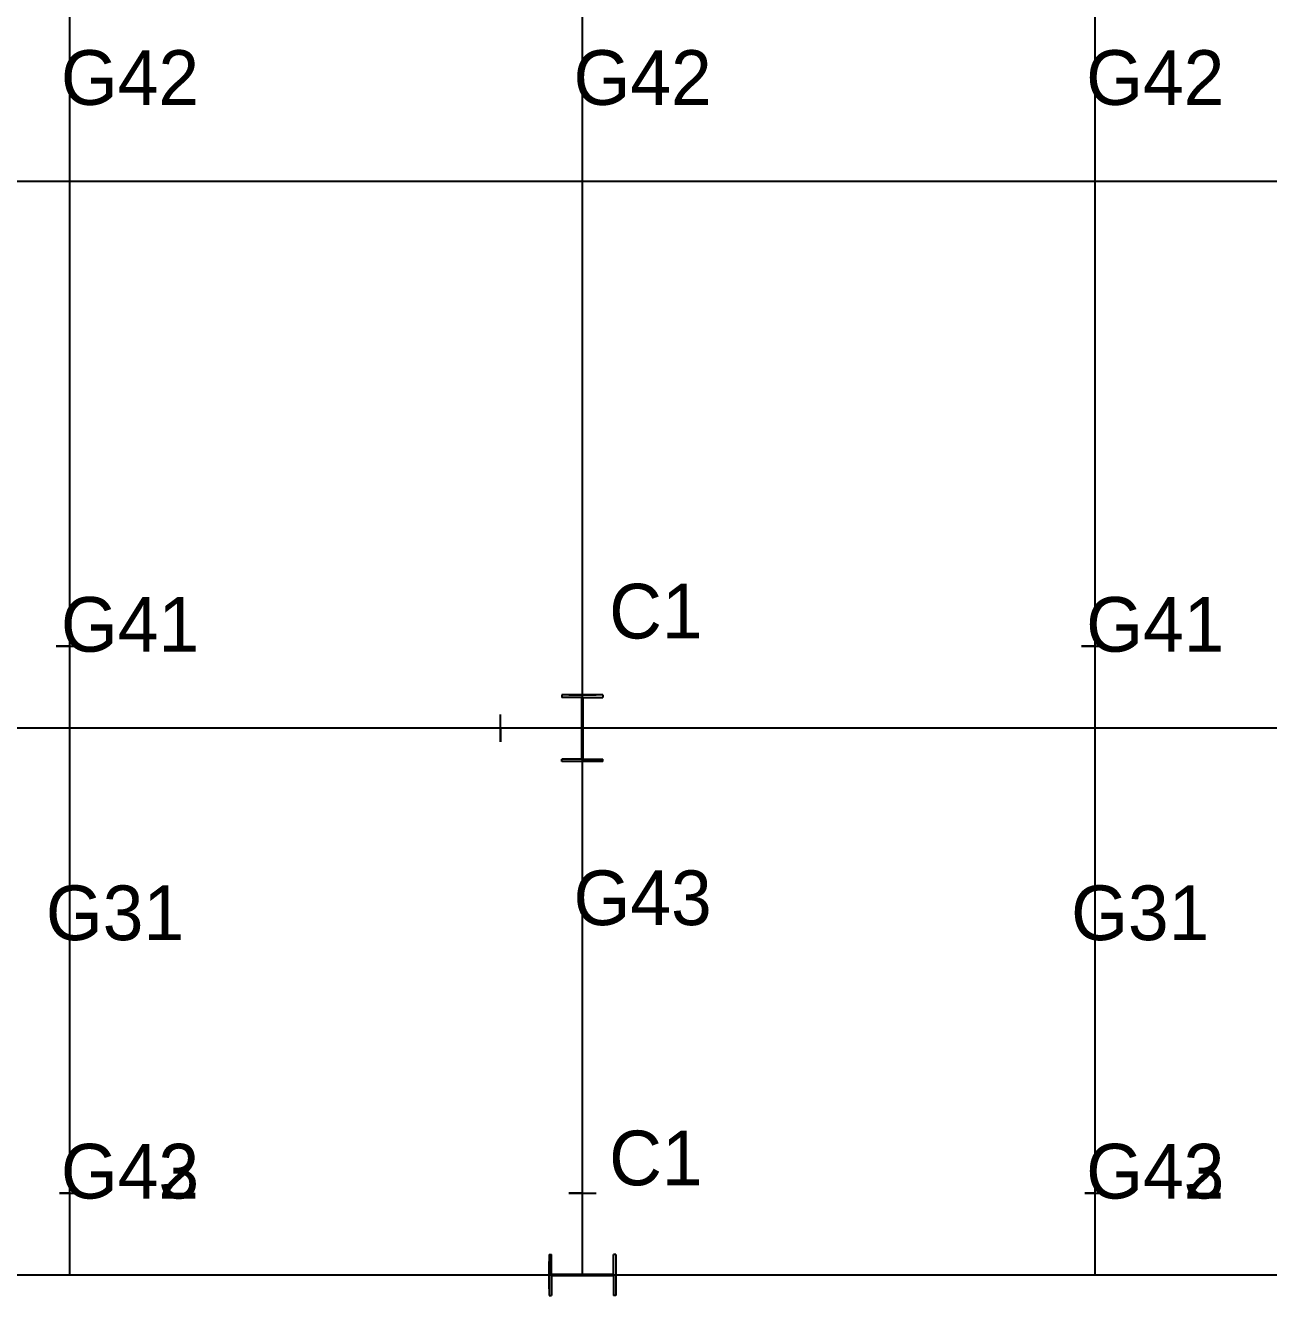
# Model space of a CAD drawing. Extents: x -150 to 68522, y -150 to 33063.
# Drawn here: x 8425 to 17519, y -150 to 9141 of the extents above; entities that cross this region are included whole.
import ezdxf
from ezdxf.enums import TextEntityAlignment as Align

# ---------------------------------------------------------------- set-up
doc = ezdxf.new("R2010")
doc.units = 0
doc.layers.get('0').update_dxf_attribs({"color": 2, "linetype": 'CONTINUOUS'})

msp = doc.modelspace()

# ---------------------------------------------------------------- linework, layer by layer
for p, q in [((8750, 4000, 3330), (8750, 12000, 3330)), ((8750, 4000, 6460), (8750, 12000, 6460)), ((8750, 4000, 9590), (8750, 12000, 9590)), ((12500, 8000), (12500, 12000)), ((12500, 4000, 3330), (12500, 12000, 3330)), ((12500, 4000, 6460), (12500, 12000, 6460)), ((12500, 4000, 9590), (12500, 12000, 9590)), ((16250, 4000, 3330), (16250, 12000, 3330)), ((16250, 4000, 6460), (16250, 12000, 6460)), ((16250, 4000, 9590), (16250, 12000, 9590)), ((12500, 8000), (5000, 8000)), ((12500, 4000), (12500, 8000)), ((20000, 8000), (12500, 8000)), ((12500, 4000), (5000, 4000)), ((12500, 4000, 3330), (5000, 4000, 3330)), ((12500, 4000, 6460), (5000, 4000, 6460)), ((12500, 4000, 9590), (5000, 4000, 9590)), ((8750, 0, 3330), (8750, 4000, 3330)), ((8750, 0, 6460), (8750, 4000, 6460)), ((8750, 0, 9590), (8750, 4000, 9590)), ((12500, 0), (12500, 4000)), ((20000, 4000), (12500, 4000)), ((12500, 4000), (12500, 4000, 3330)), ((20000, 4000, 3330), (12500, 4000, 3330)), ((12500, 0, 3330), (12500, 4000, 3330)), ((12500, 4000, 3330), (12500, 4000, 6460)), ((12500, 4000, 6460), (12500, 4000, 9590)), ((20000, 4000, 6460), (12500, 4000, 6460)), ((12500, 0, 6460), (12500, 4000, 6460)), ((20000, 4000, 9590), (12500, 4000, 9590)), ((12500, 0, 9590), (12500, 4000, 9590)), ((16250, 0, 3330), (16250, 4000, 3330)), ((16250, 0, 6460), (16250, 4000, 6460)), ((16250, 0, 9590), (16250, 4000, 9590)), ((12500, 0), (5000, 0)), ((12500, 0, 3330), (5000, 0, 3330)), ((12500, 0, 6460), (5000, 0, 6460)), ((12500, 0, 9590), (5000, 0, 9590)), ((20000, 0), (12500, 0)), ((12500, 0), (12500, 0, 3330)), ((20000, 0, 3330), (12500, 0, 3330)), ((12500, 0, 3330), (12500, 0, 6460)), ((12500, 0, 6460), (12500, 0, 9590)), ((20000, 0, 6460), (12500, 0, 6460)), ((20000, 0, 9590), (12500, 0, 9590))]:
    msp.add_line(p, q)
at = {"layer": 'C1'}
for p, q in [((12650, 4244), (12350, 4244)), ((12350, 4244), (12350, 4226)), ((12650, 4244, 3330), (12350, 4244, 3330)), ((12350, 4244, 3330), (12350, 4226, 3330)), ((12650, 4244, 6460), (12350, 4244, 6460)), ((12350, 4244, 6460), (12350, 4226, 6460)), ((12494.5, 4226), (12350, 4226)), ((12494.5, 4226, 3330), (12350, 4226, 3330)), ((12494.5, 4226, 6460), (12350, 4226, 6460)), ((12494.5, 3774), (12494.5, 4226)), ((12494.5, 4226), (12494.5, 4226)), ((12494.5, 4226), (12494.5, 4226)), ((12494.5, 4226), (12494.5, 4226)), ((12494.5, 3774, 3330), (12494.5, 4226, 3330)), ((12494.5, 4226, 3330), (12494.5, 4226, 3330)), ((12494.5, 4226, 3330), (12494.5, 4226, 3330)), ((12494.5, 4226, 3330), (12494.5, 4226, 3330)), ((12494.5, 3774, 6460), (12494.5, 4226, 6460)), ((12494.5, 4226, 6460), (12494.5, 4226, 6460)), ((12494.5, 4226, 6460), (12494.5, 4226, 6460)), ((12494.5, 4226, 6460), (12494.5, 4226, 6460)), ((12505.5, 3774), (12505.5, 4226)), ((12505.5, 4226), (12505.5, 4226)), ((12505.5, 4226), (12505.5, 4226)), ((12505.5, 4226), (12505.5, 4226)), ((12505.5, 4226), (12650, 4226)), ((12505.5, 3774, 3330), (12505.5, 4226, 3330)), ((12505.5, 4226, 3330), (12505.5, 4226, 3330)), ((12505.5, 4226, 3330), (12505.5, 4226, 3330)), ((12505.5, 4226, 3330), (12505.5, 4226, 3330)), ((12505.5, 4226, 3330), (12650, 4226, 3330)), ((12505.5, 3774, 6460), (12505.5, 4226, 6460)), ((12505.5, 4226, 6460), (12505.5, 4226, 6460)), ((12505.5, 4226, 6460), (12505.5, 4226, 6460)), ((12505.5, 4226, 6460), (12505.5, 4226, 6460)), ((12505.5, 4226, 6460), (12650, 4226, 6460)), ((12650, 4244), (12650, 4226)), ((12650, 4244, 3330), (12650, 4226, 3330)), ((12650, 4244, 6460), (12650, 4226, 6460)), ((12494.5, 3774), (12350, 3774)), ((12350, 3756), (12350, 3774)), ((12494.5, 3774, 3330), (12350, 3774, 3330)), ((12350, 3756, 3330), (12350, 3774, 3330)), ((12494.5, 3774, 6460), (12350, 3774, 6460)), ((12350, 3756, 6460), (12350, 3774, 6460)), ((12650, 3756), (12350, 3756)), ((12650, 3756, 3330), (12350, 3756, 3330)), ((12650, 3756, 6460), (12350, 3756, 6460)), ((12494.5, 3774), (12494.5, 3774)), ((12494.5, 3774), (12494.5, 3774)), ((12494.5, 3774), (12494.5, 3774)), ((12494.5, 3774, 3330), (12494.5, 3774, 3330)), ((12494.5, 3774, 3330), (12494.5, 3774, 3330)), ((12494.5, 3774, 3330), (12494.5, 3774, 3330)), ((12494.5, 3774, 6460), (12494.5, 3774, 6460)), ((12494.5, 3774, 6460), (12494.5, 3774, 6460)), ((12494.5, 3774, 6460), (12494.5, 3774, 6460)), ((12505.5, 3774), (12505.5, 3774)), ((12505.5, 3774), (12505.5, 3774)), ((12505.5, 3774), (12505.5, 3774)), ((12505.5, 3774), (12650, 3774)), ((12505.5, 3774, 3330), (12505.5, 3774, 3330)), ((12505.5, 3774, 3330), (12505.5, 3774, 3330)), ((12505.5, 3774, 3330), (12505.5, 3774, 3330)), ((12505.5, 3774, 3330), (12650, 3774, 3330)), ((12505.5, 3774, 6460), (12505.5, 3774, 6460)), ((12505.5, 3774, 6460), (12505.5, 3774, 6460)), ((12505.5, 3774, 6460), (12505.5, 3774, 6460)), ((12505.5, 3774, 6460), (12650, 3774, 6460)), ((12650, 3756), (12650, 3774)), ((12650, 3756, 3330), (12650, 3774, 3330)), ((12650, 3756, 6460), (12650, 3774, 6460)), ((12256, 150), (12256, -150)), ((12256, 150), (12274, 150)), ((12256, 150, 3330), (12256, -150, 3330)), ((12256, 150, 3330), (12274, 150, 3330)), ((12256, 150, 6460), (12256, -150, 6460)), ((12256, 150, 6460), (12274, 150, 6460)), ((12274, 5.5), (12274, 150)), ((12274, 5.5, 3330), (12274, 150, 3330)), ((12274, 5.5, 6460), (12274, 150, 6460)), ((12726, 5.5), (12726, 150)), ((12744, 150), (12726, 150)), ((12726, 5.5, 3330), (12726, 150, 3330)), ((12744, 150, 3330), (12726, 150, 3330)), ((12726, 5.5, 6460), (12726, 150, 6460)), ((12744, 150, 6460), (12726, 150, 6460)), ((12744, 150), (12744, -150)), ((12744, 150, 3330), (12744, -150, 3330)), ((12744, 150, 6460), (12744, -150, 6460)), ((12726, 5.5), (12274, 5.5)), ((12274, 5.5), (12274, 5.5)), ((12274, 5.5), (12274, 5.5)), ((12274, 5.5), (12274, 5.5)), ((12726, 5.5, 3330), (12274, 5.5, 3330)), ((12274, 5.5, 3330), (12274, 5.5, 3330)), ((12274, 5.5, 3330), (12274, 5.5, 3330)), ((12274, 5.5, 3330), (12274, 5.5, 3330)), ((12726, 5.5, 6460), (12274, 5.5, 6460)), ((12274, 5.5, 6460), (12274, 5.5, 6460)), ((12274, 5.5, 6460), (12274, 5.5, 6460)), ((12274, 5.5, 6460), (12274, 5.5, 6460)), ((12726, 5.5), (12726, 5.5)), ((12726, 5.5), (12726, 5.5)), ((12726, 5.5), (12726, 5.5)), ((12726, 5.5, 3330), (12726, 5.5, 3330)), ((12726, 5.5, 3330), (12726, 5.5, 3330)), ((12726, 5.5, 3330), (12726, 5.5, 3330)), ((12726, 5.5, 6460), (12726, 5.5, 6460)), ((12726, 5.5, 6460), (12726, 5.5, 6460)), ((12726, 5.5, 6460), (12726, 5.5, 6460)), ((12726, -5.5), (12274, -5.5)), ((12274, -5.5), (12274, -5.5)), ((12274, -5.5), (12274, -5.5)), ((12274, -5.5), (12274, -5.5)), ((12274, -5.5), (12274, -150)), ((12726, -5.5, 3330), (12274, -5.5, 3330)), ((12274, -5.5, 3330), (12274, -5.5, 3330)), ((12274, -5.5, 3330), (12274, -5.5, 3330)), ((12274, -5.5, 3330), (12274, -5.5, 3330)), ((12274, -5.5, 3330), (12274, -150, 3330)), ((12726, -5.5, 6460), (12274, -5.5, 6460)), ((12274, -5.5, 6460), (12274, -5.5, 6460)), ((12274, -5.5, 6460), (12274, -5.5, 6460)), ((12274, -5.5, 6460), (12274, -5.5, 6460)), ((12274, -5.5, 6460), (12274, -150, 6460)), ((12726, -5.5), (12726, -5.5)), ((12726, -5.5), (12726, -5.5)), ((12726, -5.5), (12726, -5.5)), ((12726, -5.5), (12726, -150)), ((12726, -5.5, 3330), (12726, -5.5, 3330)), ((12726, -5.5, 3330), (12726, -5.5, 3330)), ((12726, -5.5, 3330), (12726, -5.5, 3330)), ((12726, -5.5, 3330), (12726, -150, 3330)), ((12726, -5.5, 6460), (12726, -5.5, 6460)), ((12726, -5.5, 6460), (12726, -5.5, 6460)), ((12726, -5.5, 6460), (12726, -5.5, 6460)), ((12726, -5.5, 6460), (12726, -150, 6460)), ((12256, -150), (12274, -150)), ((12256, -150, 3330), (12274, -150, 3330)), ((12256, -150, 6460), (12274, -150, 6460)), ((12744, -150), (12726, -150)), ((12744, -150, 3330), (12726, -150, 3330)), ((12744, -150, 6460), (12726, -150, 6460))]:
    msp.add_line(p, q, dxfattribs=at)
at = {"layer": 'G31', "extrusion": (0, 1, 0)}
for p, q in [((8675, 600, 3480), (8825, 600, 3480)), ((8675, 600, 3180), (8825, 600, 3180)), ((8746.75, 600, 3471), (8675, 600, 3471)), ((8675, 600, 3480), (8675, 600, 3471)), ((8746.75, 600, 3189), (8675, 600, 3189)), ((8675, 600, 3180), (8675, 600, 3189)), ((8675, 600, 6610), (8825, 600, 6610)), ((8675, 600, 6310), (8825, 600, 6310)), ((8746.75, 600, 6601), (8675, 600, 6601)), ((8675, 600, 6610), (8675, 600, 6601)), ((8746.75, 600, 6319), (8675, 600, 6319)), ((8675, 600, 6310), (8675, 600, 6319)), ((8675, 600, 9740), (8825, 600, 9740)), ((8675, 600, 9440), (8825, 600, 9440)), ((8746.75, 600, 9731), (8675, 600, 9731)), ((8675, 600, 9740), (8675, 600, 9731)), ((8746.75, 600, 9449), (8675, 600, 9449)), ((8675, 600, 9440), (8675, 600, 9449)), ((8746.75, 600, 3189), (8746.75, 600, 3471)), ((8746.75, 600, 3471), (8746.75, 600, 3471)), ((8746.75, 600, 3189), (8746.75, 600, 3189)), ((8746.75, 600, 3471), (8746.75, 600, 3471)), ((8746.75, 600, 3189), (8746.75, 600, 3189)), ((8746.75, 600, 3471), (8746.75, 600, 3471)), ((8746.75, 600, 3189), (8746.75, 600, 3189)), ((8746.75, 600, 6319), (8746.75, 600, 6601)), ((8746.75, 600, 6601), (8746.75, 600, 6601)), ((8746.75, 600, 6319), (8746.75, 600, 6319)), ((8746.75, 600, 6601), (8746.75, 600, 6601)), ((8746.75, 600, 6319), (8746.75, 600, 6319)), ((8746.75, 600, 6601), (8746.75, 600, 6601)), ((8746.75, 600, 6319), (8746.75, 600, 6319)), ((8746.75, 600, 9449), (8746.75, 600, 9731)), ((8746.75, 600, 9731), (8746.75, 600, 9731)), ((8746.75, 600, 9449), (8746.75, 600, 9449)), ((8746.75, 600, 9731), (8746.75, 600, 9731)), ((8746.75, 600, 9449), (8746.75, 600, 9449)), ((8746.75, 600, 9731), (8746.75, 600, 9731)), ((8746.75, 600, 9449), (8746.75, 600, 9449)), ((8753.25, 600, 3189), (8753.25, 600, 3471)), ((8753.25, 600, 3189), (8753.25, 600, 3189)), ((8753.25, 600, 3471), (8753.25, 600, 3471)), ((8753.25, 600, 3189), (8753.25, 600, 3189)), ((8753.25, 600, 3471), (8753.25, 600, 3471)), ((8753.25, 600, 3189), (8753.25, 600, 3189)), ((8753.25, 600, 3471), (8753.25, 600, 3471)), ((8753.25, 600, 3471), (8825, 600, 3471)), ((8753.25, 600, 3189), (8825, 600, 3189)), ((8753.25, 600, 6319), (8753.25, 600, 6601)), ((8753.25, 600, 6319), (8753.25, 600, 6319)), ((8753.25, 600, 6601), (8753.25, 600, 6601)), ((8753.25, 600, 6319), (8753.25, 600, 6319)), ((8753.25, 600, 6601), (8753.25, 600, 6601)), ((8753.25, 600, 6319), (8753.25, 600, 6319)), ((8753.25, 600, 6601), (8753.25, 600, 6601)), ((8753.25, 600, 6601), (8825, 600, 6601)), ((8753.25, 600, 6319), (8825, 600, 6319)), ((8753.25, 600, 9449), (8753.25, 600, 9731)), ((8753.25, 600, 9449), (8753.25, 600, 9449)), ((8753.25, 600, 9731), (8753.25, 600, 9731)), ((8753.25, 600, 9449), (8753.25, 600, 9449)), ((8753.25, 600, 9731), (8753.25, 600, 9731)), ((8753.25, 600, 9449), (8753.25, 600, 9449)), ((8753.25, 600, 9731), (8753.25, 600, 9731)), ((8753.25, 600, 9731), (8825, 600, 9731)), ((8753.25, 600, 9449), (8825, 600, 9449)), ((8825, 600, 3480), (8825, 600, 3471)), ((8825, 600, 3180), (8825, 600, 3189)), ((8825, 600, 6610), (8825, 600, 6601)), ((8825, 600, 6310), (8825, 600, 6319)), ((8825, 600, 9740), (8825, 600, 9731)), ((8825, 600, 9440), (8825, 600, 9449)), ((16175, 600, 3480), (16325, 600, 3480)), ((16175, 600, 3180), (16325, 600, 3180)), ((16246.75, 600, 3471), (16175, 600, 3471)), ((16175, 600, 3480), (16175, 600, 3471)), ((16246.75, 600, 3189), (16175, 600, 3189)), ((16175, 600, 3180), (16175, 600, 3189)), ((16175, 600, 6610), (16325, 600, 6610)), ((16175, 600, 6310), (16325, 600, 6310)), ((16246.75, 600, 6601), (16175, 600, 6601)), ((16175, 600, 6610), (16175, 600, 6601)), ((16246.75, 600, 6319), (16175, 600, 6319)), ((16175, 600, 6310), (16175, 600, 6319)), ((16175, 600, 9740), (16325, 600, 9740)), ((16175, 600, 9440), (16325, 600, 9440)), ((16246.75, 600, 9731), (16175, 600, 9731)), ((16175, 600, 9740), (16175, 600, 9731)), ((16246.75, 600, 9449), (16175, 600, 9449)), ((16175, 600, 9440), (16175, 600, 9449)), ((16246.75, 600, 3189), (16246.75, 600, 3471)), ((16246.75, 600, 3471), (16246.75, 600, 3471)), ((16246.75, 600, 3189), (16246.75, 600, 3189)), ((16246.75, 600, 3471), (16246.75, 600, 3471)), ((16246.75, 600, 3189), (16246.75, 600, 3189)), ((16246.75, 600, 3471), (16246.75, 600, 3471)), ((16246.75, 600, 3189), (16246.75, 600, 3189)), ((16246.75, 600, 6319), (16246.75, 600, 6601)), ((16246.75, 600, 6601), (16246.75, 600, 6601)), ((16246.75, 600, 6319), (16246.75, 600, 6319)), ((16246.75, 600, 6601), (16246.75, 600, 6601)), ((16246.75, 600, 6319), (16246.75, 600, 6319)), ((16246.75, 600, 6601), (16246.75, 600, 6601)), ((16246.75, 600, 6319), (16246.75, 600, 6319)), ((16246.75, 600, 9449), (16246.75, 600, 9731)), ((16246.75, 600, 9731), (16246.75, 600, 9731)), ((16246.75, 600, 9449), (16246.75, 600, 9449)), ((16246.75, 600, 9731), (16246.75, 600, 9731)), ((16246.75, 600, 9449), (16246.75, 600, 9449)), ((16246.75, 600, 9731), (16246.75, 600, 9731)), ((16246.75, 600, 9449), (16246.75, 600, 9449)), ((16253.25, 600, 3189), (16253.25, 600, 3471)), ((16253.25, 600, 3189), (16253.25, 600, 3189)), ((16253.25, 600, 3471), (16253.25, 600, 3471)), ((16253.25, 600, 3189), (16253.25, 600, 3189)), ((16253.25, 600, 3471), (16253.25, 600, 3471)), ((16253.25, 600, 3189), (16253.25, 600, 3189)), ((16253.25, 600, 3471), (16253.25, 600, 3471)), ((16253.25, 600, 3471), (16325, 600, 3471)), ((16253.25, 600, 3189), (16325, 600, 3189)), ((16253.25, 600, 6319), (16253.25, 600, 6601)), ((16253.25, 600, 6319), (16253.25, 600, 6319)), ((16253.25, 600, 6601), (16253.25, 600, 6601)), ((16253.25, 600, 6319), (16253.25, 600, 6319)), ((16253.25, 600, 6601), (16253.25, 600, 6601)), ((16253.25, 600, 6319), (16253.25, 600, 6319)), ((16253.25, 600, 6601), (16253.25, 600, 6601)), ((16253.25, 600, 6601), (16325, 600, 6601)), ((16253.25, 600, 6319), (16325, 600, 6319)), ((16253.25, 600, 9449), (16253.25, 600, 9731)), ((16253.25, 600, 9449), (16253.25, 600, 9449)), ((16253.25, 600, 9731), (16253.25, 600, 9731)), ((16253.25, 600, 9449), (16253.25, 600, 9449)), ((16253.25, 600, 9731), (16253.25, 600, 9731)), ((16253.25, 600, 9449), (16253.25, 600, 9449)), ((16253.25, 600, 9731), (16253.25, 600, 9731)), ((16253.25, 600, 9731), (16325, 600, 9731)), ((16253.25, 600, 9449), (16325, 600, 9449)), ((16325, 600, 3480), (16325, 600, 3471)), ((16325, 600, 3180), (16325, 600, 3189)), ((16325, 600, 6610), (16325, 600, 6601)), ((16325, 600, 6310), (16325, 600, 6319)), ((16325, 600, 9740), (16325, 600, 9731)), ((16325, 600, 9440), (16325, 600, 9449))]:
    msp.add_line(p, q, dxfattribs=at)
at = {"layer": 'G41', "extrusion": (-1, 0, 0)}
for p, q in [((11900, 3900, 3530), (11900, 4100, 3530)), ((11900, 3900, 3130), (11900, 4100, 3130)), ((11900, 4006, 3508), (11900, 4100, 3508)), ((11900, 4100, 3530), (11900, 4100, 3508)), ((11900, 4006, 3152), (11900, 4100, 3152)), ((11900, 4100, 3130), (11900, 4100, 3152)), ((11900, 3900, 6660), (11900, 4100, 6660)), ((11900, 3900, 6260), (11900, 4100, 6260)), ((11900, 4006, 6638), (11900, 4100, 6638)), ((11900, 4100, 6660), (11900, 4100, 6638)), ((11900, 4006, 6282), (11900, 4100, 6282)), ((11900, 4100, 6260), (11900, 4100, 6282)), ((11900, 3900, 9790), (11900, 4100, 9790)), ((11900, 3900, 9390), (11900, 4100, 9390)), ((11900, 4006, 9768), (11900, 4100, 9768)), ((11900, 4100, 9790), (11900, 4100, 9768)), ((11900, 4006, 9412), (11900, 4100, 9412)), ((11900, 4100, 9390), (11900, 4100, 9412)), ((11900, 4006, 3152), (11900, 4006, 3508)), ((11900, 4006, 3152), (11900, 4006, 3152)), ((11900, 4006, 3508), (11900, 4006, 3508)), ((11900, 4006, 3152), (11900, 4006, 3152)), ((11900, 4006, 3508), (11900, 4006, 3508)), ((11900, 4006, 3152), (11900, 4006, 3152)), ((11900, 4006, 3508), (11900, 4006, 3508)), ((11900, 4006, 6282), (11900, 4006, 6638)), ((11900, 4006, 6282), (11900, 4006, 6282)), ((11900, 4006, 6638), (11900, 4006, 6638)), ((11900, 4006, 6282), (11900, 4006, 6282)), ((11900, 4006, 6638), (11900, 4006, 6638)), ((11900, 4006, 6282), (11900, 4006, 6282)), ((11900, 4006, 6638), (11900, 4006, 6638)), ((11900, 4006, 9412), (11900, 4006, 9768)), ((11900, 4006, 9412), (11900, 4006, 9412)), ((11900, 4006, 9768), (11900, 4006, 9768)), ((11900, 4006, 9412), (11900, 4006, 9412)), ((11900, 4006, 9768), (11900, 4006, 9768)), ((11900, 4006, 9412), (11900, 4006, 9412)), ((11900, 4006, 9768), (11900, 4006, 9768)), ((11900, 3994, 3152), (11900, 3994, 3508)), ((11900, 3994, 3508), (11900, 3994, 3508)), ((11900, 3994, 3152), (11900, 3994, 3152)), ((11900, 3994, 3508), (11900, 3994, 3508)), ((11900, 3994, 3152), (11900, 3994, 3152)), ((11900, 3994, 3508), (11900, 3994, 3508)), ((11900, 3994, 3152), (11900, 3994, 3152)), ((11900, 3994, 3508), (11900, 3900, 3508)), ((11900, 3994, 3152), (11900, 3900, 3152)), ((11900, 3994, 6282), (11900, 3994, 6638)), ((11900, 3994, 6638), (11900, 3994, 6638)), ((11900, 3994, 6282), (11900, 3994, 6282)), ((11900, 3994, 6638), (11900, 3994, 6638)), ((11900, 3994, 6282), (11900, 3994, 6282)), ((11900, 3994, 6638), (11900, 3994, 6638)), ((11900, 3994, 6282), (11900, 3994, 6282)), ((11900, 3994, 6638), (11900, 3900, 6638)), ((11900, 3994, 6282), (11900, 3900, 6282)), ((11900, 3994, 9412), (11900, 3994, 9768)), ((11900, 3994, 9768), (11900, 3994, 9768)), ((11900, 3994, 9412), (11900, 3994, 9412)), ((11900, 3994, 9768), (11900, 3994, 9768)), ((11900, 3994, 9412), (11900, 3994, 9412)), ((11900, 3994, 9768), (11900, 3994, 9768)), ((11900, 3994, 9412), (11900, 3994, 9412)), ((11900, 3994, 9768), (11900, 3900, 9768)), ((11900, 3994, 9412), (11900, 3900, 9412)), ((11900, 3900, 3530), (11900, 3900, 3508)), ((11900, 3900, 3130), (11900, 3900, 3152)), ((11900, 3900, 6660), (11900, 3900, 6638)), ((11900, 3900, 6260), (11900, 3900, 6282)), ((11900, 3900, 9790), (11900, 3900, 9768)), ((11900, 3900, 9390), (11900, 3900, 9412))]:
    msp.add_line(p, q, dxfattribs=at)
at = {"layer": 'G42', "extrusion": (0, 1, 0)}
for p, q in [((8650, 4600, 3530), (8850, 4600, 3530)), ((8650, 4600, 3130), (8850, 4600, 3130)), ((8745.5, 4600, 3516), (8650, 4600, 3516)), ((8650, 4600, 3530), (8650, 4600, 3516)), ((8745.5, 4600, 3144), (8650, 4600, 3144)), ((8650, 4600, 3130), (8650, 4600, 3144)), ((8650, 4600, 6660), (8850, 4600, 6660)), ((8650, 4600, 6260), (8850, 4600, 6260)), ((8745.5, 4600, 6646), (8650, 4600, 6646)), ((8650, 4600, 6660), (8650, 4600, 6646)), ((8745.5, 4600, 6274), (8650, 4600, 6274)), ((8650, 4600, 6260), (8650, 4600, 6274)), ((8650, 4600, 9790), (8850, 4600, 9790)), ((8650, 4600, 9390), (8850, 4600, 9390)), ((8745.5, 4600, 9776), (8650, 4600, 9776)), ((8650, 4600, 9790), (8650, 4600, 9776)), ((8745.5, 4600, 9404), (8650, 4600, 9404)), ((8650, 4600, 9390), (8650, 4600, 9404)), ((8745.5, 4600, 3144), (8745.5, 4600, 3516)), ((8745.5, 4600, 3516), (8745.5, 4600, 3516)), ((8745.5, 4600, 3144), (8745.5, 4600, 3144)), ((8745.5, 4600, 3516), (8745.5, 4600, 3516)), ((8745.5, 4600, 3144), (8745.5, 4600, 3144)), ((8745.5, 4600, 3516), (8745.5, 4600, 3516)), ((8745.5, 4600, 3144), (8745.5, 4600, 3144)), ((8745.5, 4600, 6274), (8745.5, 4600, 6646)), ((8745.5, 4600, 6646), (8745.5, 4600, 6646)), ((8745.5, 4600, 6274), (8745.5, 4600, 6274)), ((8745.5, 4600, 6646), (8745.5, 4600, 6646)), ((8745.5, 4600, 6274), (8745.5, 4600, 6274)), ((8745.5, 4600, 6646), (8745.5, 4600, 6646)), ((8745.5, 4600, 6274), (8745.5, 4600, 6274)), ((8745.5, 4600, 9404), (8745.5, 4600, 9776)), ((8745.5, 4600, 9776), (8745.5, 4600, 9776)), ((8745.5, 4600, 9404), (8745.5, 4600, 9404)), ((8745.5, 4600, 9776), (8745.5, 4600, 9776)), ((8745.5, 4600, 9404), (8745.5, 4600, 9404)), ((8745.5, 4600, 9776), (8745.5, 4600, 9776)), ((8745.5, 4600, 9404), (8745.5, 4600, 9404)), ((8754.5, 4600, 3144), (8754.5, 4600, 3516)), ((8754.5, 4600, 3144), (8754.5, 4600, 3144)), ((8754.5, 4600, 3516), (8754.5, 4600, 3516)), ((8754.5, 4600, 3144), (8754.5, 4600, 3144)), ((8754.5, 4600, 3516), (8754.5, 4600, 3516)), ((8754.5, 4600, 3144), (8754.5, 4600, 3144)), ((8754.5, 4600, 3516), (8754.5, 4600, 3516)), ((8754.5, 4600, 3516), (8850, 4600, 3516)), ((8754.5, 4600, 3144), (8850, 4600, 3144)), ((8754.5, 4600, 6274), (8754.5, 4600, 6646)), ((8754.5, 4600, 6274), (8754.5, 4600, 6274)), ((8754.5, 4600, 6646), (8754.5, 4600, 6646)), ((8754.5, 4600, 6274), (8754.5, 4600, 6274)), ((8754.5, 4600, 6646), (8754.5, 4600, 6646)), ((8754.5, 4600, 6274), (8754.5, 4600, 6274)), ((8754.5, 4600, 6646), (8754.5, 4600, 6646)), ((8754.5, 4600, 6646), (8850, 4600, 6646)), ((8754.5, 4600, 6274), (8850, 4600, 6274)), ((8754.5, 4600, 9404), (8754.5, 4600, 9776)), ((8754.5, 4600, 9404), (8754.5, 4600, 9404)), ((8754.5, 4600, 9776), (8754.5, 4600, 9776)), ((8754.5, 4600, 9404), (8754.5, 4600, 9404)), ((8754.5, 4600, 9776), (8754.5, 4600, 9776)), ((8754.5, 4600, 9404), (8754.5, 4600, 9404)), ((8754.5, 4600, 9776), (8754.5, 4600, 9776)), ((8754.5, 4600, 9776), (8850, 4600, 9776)), ((8754.5, 4600, 9404), (8850, 4600, 9404)), ((8850, 4600, 3530), (8850, 4600, 3516)), ((8850, 4600, 3130), (8850, 4600, 3144)), ((8850, 4600, 6660), (8850, 4600, 6646)), ((8850, 4600, 6260), (8850, 4600, 6274)), ((8850, 4600, 9790), (8850, 4600, 9776)), ((8850, 4600, 9390), (8850, 4600, 9404)), ((16150, 4600, 3530), (16350, 4600, 3530)), ((16150, 4600, 3130), (16350, 4600, 3130)), ((16245.5, 4600, 3516), (16150, 4600, 3516)), ((16150, 4600, 3530), (16150, 4600, 3516)), ((16245.5, 4600, 3144), (16150, 4600, 3144)), ((16150, 4600, 3130), (16150, 4600, 3144)), ((16150, 4600, 6660), (16350, 4600, 6660)), ((16150, 4600, 6260), (16350, 4600, 6260)), ((16245.5, 4600, 6646), (16150, 4600, 6646)), ((16150, 4600, 6660), (16150, 4600, 6646)), ((16245.5, 4600, 6274), (16150, 4600, 6274)), ((16150, 4600, 6260), (16150, 4600, 6274)), ((16150, 4600, 9790), (16350, 4600, 9790)), ((16150, 4600, 9390), (16350, 4600, 9390)), ((16245.5, 4600, 9776), (16150, 4600, 9776)), ((16150, 4600, 9790), (16150, 4600, 9776)), ((16245.5, 4600, 9404), (16150, 4600, 9404)), ((16150, 4600, 9390), (16150, 4600, 9404)), ((16245.5, 4600, 3144), (16245.5, 4600, 3516)), ((16245.5, 4600, 3516), (16245.5, 4600, 3516)), ((16245.5, 4600, 3144), (16245.5, 4600, 3144)), ((16245.5, 4600, 3516), (16245.5, 4600, 3516)), ((16245.5, 4600, 3144), (16245.5, 4600, 3144)), ((16245.5, 4600, 3516), (16245.5, 4600, 3516)), ((16245.5, 4600, 3144), (16245.5, 4600, 3144)), ((16245.5, 4600, 6274), (16245.5, 4600, 6646)), ((16245.5, 4600, 6646), (16245.5, 4600, 6646)), ((16245.5, 4600, 6274), (16245.5, 4600, 6274)), ((16245.5, 4600, 6646), (16245.5, 4600, 6646)), ((16245.5, 4600, 6274), (16245.5, 4600, 6274)), ((16245.5, 4600, 6646), (16245.5, 4600, 6646)), ((16245.5, 4600, 6274), (16245.5, 4600, 6274)), ((16245.5, 4600, 9404), (16245.5, 4600, 9776)), ((16245.5, 4600, 9776), (16245.5, 4600, 9776)), ((16245.5, 4600, 9404), (16245.5, 4600, 9404)), ((16245.5, 4600, 9776), (16245.5, 4600, 9776)), ((16245.5, 4600, 9404), (16245.5, 4600, 9404)), ((16245.5, 4600, 9776), (16245.5, 4600, 9776)), ((16245.5, 4600, 9404), (16245.5, 4600, 9404)), ((16254.5, 4600, 3144), (16254.5, 4600, 3516)), ((16254.5, 4600, 3144), (16254.5, 4600, 3144)), ((16254.5, 4600, 3516), (16254.5, 4600, 3516)), ((16254.5, 4600, 3144), (16254.5, 4600, 3144)), ((16254.5, 4600, 3516), (16254.5, 4600, 3516)), ((16254.5, 4600, 3144), (16254.5, 4600, 3144)), ((16254.5, 4600, 3516), (16254.5, 4600, 3516)), ((16254.5, 4600, 3516), (16350, 4600, 3516)), ((16254.5, 4600, 3144), (16350, 4600, 3144)), ((16254.5, 4600, 6274), (16254.5, 4600, 6646)), ((16254.5, 4600, 6274), (16254.5, 4600, 6274)), ((16254.5, 4600, 6646), (16254.5, 4600, 6646)), ((16254.5, 4600, 6274), (16254.5, 4600, 6274)), ((16254.5, 4600, 6646), (16254.5, 4600, 6646)), ((16254.5, 4600, 6274), (16254.5, 4600, 6274)), ((16254.5, 4600, 6646), (16254.5, 4600, 6646)), ((16254.5, 4600, 6646), (16350, 4600, 6646)), ((16254.5, 4600, 6274), (16350, 4600, 6274)), ((16254.5, 4600, 9404), (16254.5, 4600, 9776)), ((16254.5, 4600, 9404), (16254.5, 4600, 9404)), ((16254.5, 4600, 9776), (16254.5, 4600, 9776)), ((16254.5, 4600, 9404), (16254.5, 4600, 9404)), ((16254.5, 4600, 9776), (16254.5, 4600, 9776)), ((16254.5, 4600, 9404), (16254.5, 4600, 9404)), ((16254.5, 4600, 9776), (16254.5, 4600, 9776)), ((16254.5, 4600, 9776), (16350, 4600, 9776)), ((16254.5, 4600, 9404), (16350, 4600, 9404)), ((16350, 4600, 3530), (16350, 4600, 3516)), ((16350, 4600, 3130), (16350, 4600, 3144)), ((16350, 4600, 6660), (16350, 4600, 6646)), ((16350, 4600, 6260), (16350, 4600, 6274)), ((16350, 4600, 9790), (16350, 4600, 9776)), ((16350, 4600, 9390), (16350, 4600, 9404)), ((12400, 4244, 3530), (12600, 4244, 3530)), ((12400, 4244, 3130), (12600, 4244, 3130)), ((12495.5, 4244, 3516), (12400, 4244, 3516)), ((12400, 4244, 3530), (12400, 4244, 3516)), ((12495.5, 4244, 3144), (12400, 4244, 3144)), ((12400, 4244, 3130), (12400, 4244, 3144)), ((12400, 4244, 6660), (12600, 4244, 6660)), ((12400, 4244, 6260), (12600, 4244, 6260)), ((12495.5, 4244, 6646), (12400, 4244, 6646)), ((12400, 4244, 6660), (12400, 4244, 6646)), ((12495.5, 4244, 6274), (12400, 4244, 6274)), ((12400, 4244, 6260), (12400, 4244, 6274)), ((12400, 4244, 9790), (12600, 4244, 9790)), ((12400, 4244, 9390), (12600, 4244, 9390)), ((12495.5, 4244, 9776), (12400, 4244, 9776)), ((12400, 4244, 9790), (12400, 4244, 9776)), ((12495.5, 4244, 9404), (12400, 4244, 9404)), ((12400, 4244, 9390), (12400, 4244, 9404)), ((12495.5, 4244, 3144), (12495.5, 4244, 3516)), ((12495.5, 4244, 3516), (12495.5, 4244, 3516)), ((12495.5, 4244, 3144), (12495.5, 4244, 3144)), ((12495.5, 4244, 3516), (12495.5, 4244, 3516)), ((12495.5, 4244, 3144), (12495.5, 4244, 3144)), ((12495.5, 4244, 3516), (12495.5, 4244, 3516)), ((12495.5, 4244, 3144), (12495.5, 4244, 3144)), ((12495.5, 4244, 6274), (12495.5, 4244, 6646)), ((12495.5, 4244, 6646), (12495.5, 4244, 6646)), ((12495.5, 4244, 6274), (12495.5, 4244, 6274)), ((12495.5, 4244, 6646), (12495.5, 4244, 6646)), ((12495.5, 4244, 6274), (12495.5, 4244, 6274)), ((12495.5, 4244, 6646), (12495.5, 4244, 6646)), ((12495.5, 4244, 6274), (12495.5, 4244, 6274)), ((12495.5, 4244, 9404), (12495.5, 4244, 9776)), ((12495.5, 4244, 9776), (12495.5, 4244, 9776)), ((12495.5, 4244, 9404), (12495.5, 4244, 9404)), ((12495.5, 4244, 9776), (12495.5, 4244, 9776)), ((12495.5, 4244, 9404), (12495.5, 4244, 9404)), ((12495.5, 4244, 9776), (12495.5, 4244, 9776)), ((12495.5, 4244, 9404), (12495.5, 4244, 9404)), ((12504.5, 4244, 3144), (12504.5, 4244, 3516)), ((12504.5, 4244, 3144), (12504.5, 4244, 3144)), ((12504.5, 4244, 3516), (12504.5, 4244, 3516)), ((12504.5, 4244, 3144), (12504.5, 4244, 3144)), ((12504.5, 4244, 3516), (12504.5, 4244, 3516)), ((12504.5, 4244, 3144), (12504.5, 4244, 3144)), ((12504.5, 4244, 3516), (12504.5, 4244, 3516)), ((12504.5, 4244, 3516), (12600, 4244, 3516)), ((12504.5, 4244, 3144), (12600, 4244, 3144)), ((12504.5, 4244, 6274), (12504.5, 4244, 6646)), ((12504.5, 4244, 6274), (12504.5, 4244, 6274)), ((12504.5, 4244, 6646), (12504.5, 4244, 6646)), ((12504.5, 4244, 6274), (12504.5, 4244, 6274)), ((12504.5, 4244, 6646), (12504.5, 4244, 6646)), ((12504.5, 4244, 6274), (12504.5, 4244, 6274)), ((12504.5, 4244, 6646), (12504.5, 4244, 6646)), ((12504.5, 4244, 6646), (12600, 4244, 6646)), ((12504.5, 4244, 6274), (12600, 4244, 6274)), ((12504.5, 4244, 9404), (12504.5, 4244, 9776)), ((12504.5, 4244, 9404), (12504.5, 4244, 9404)), ((12504.5, 4244, 9776), (12504.5, 4244, 9776)), ((12504.5, 4244, 9404), (12504.5, 4244, 9404)), ((12504.5, 4244, 9776), (12504.5, 4244, 9776)), ((12504.5, 4244, 9404), (12504.5, 4244, 9404)), ((12504.5, 4244, 9776), (12504.5, 4244, 9776)), ((12504.5, 4244, 9776), (12600, 4244, 9776)), ((12504.5, 4244, 9404), (12600, 4244, 9404)), ((12600, 4244, 3530), (12600, 4244, 3516)), ((12600, 4244, 3130), (12600, 4244, 3144)), ((12600, 4244, 6660), (12600, 4244, 6646)), ((12600, 4244, 6260), (12600, 4244, 6274)), ((12600, 4244, 9790), (12600, 4244, 9776)), ((12600, 4244, 9390), (12600, 4244, 9404))]:
    msp.add_line(p, q, dxfattribs=at)
at = {"layer": 'G42', "extrusion": (-1, 0, 0)}
for p, q in [((12256, -100, 3530), (12256, 100, 3530)), ((12256, -100, 3130), (12256, 100, 3130)), ((12256, 4.5, 3516), (12256, 100, 3516)), ((12256, 100, 3530), (12256, 100, 3516)), ((12256, 4.5, 3144), (12256, 100, 3144)), ((12256, 100, 3130), (12256, 100, 3144)), ((12256, -100, 6660), (12256, 100, 6660)), ((12256, -100, 6260), (12256, 100, 6260)), ((12256, 4.5, 6646), (12256, 100, 6646)), ((12256, 100, 6660), (12256, 100, 6646)), ((12256, 4.5, 6274), (12256, 100, 6274)), ((12256, 100, 6260), (12256, 100, 6274)), ((12256, 4.5, 3144), (12256, 4.5, 3516)), ((12256, 4.5, 3144), (12256, 4.5, 3144)), ((12256, 4.5, 3516), (12256, 4.5, 3516)), ((12256, 4.5, 3144), (12256, 4.5, 3144)), ((12256, 4.5, 3516), (12256, 4.5, 3516)), ((12256, 4.5, 3144), (12256, 4.5, 3144)), ((12256, 4.5, 3516), (12256, 4.5, 3516)), ((12256, 4.5, 6274), (12256, 4.5, 6646)), ((12256, 4.5, 6274), (12256, 4.5, 6274)), ((12256, 4.5, 6646), (12256, 4.5, 6646)), ((12256, 4.5, 6274), (12256, 4.5, 6274)), ((12256, 4.5, 6646), (12256, 4.5, 6646)), ((12256, 4.5, 6274), (12256, 4.5, 6274)), ((12256, 4.5, 6646), (12256, 4.5, 6646)), ((12256, -4.5, 3144), (12256, -4.5, 3516)), ((12256, -4.5, 3516), (12256, -4.5, 3516)), ((12256, -4.5, 3144), (12256, -4.5, 3144)), ((12256, -4.5, 3516), (12256, -4.5, 3516)), ((12256, -4.5, 3144), (12256, -4.5, 3144)), ((12256, -4.5, 3516), (12256, -4.5, 3516)), ((12256, -4.5, 3144), (12256, -4.5, 3144)), ((12256, -4.5, 3516), (12256, -100, 3516)), ((12256, -4.5, 3144), (12256, -100, 3144)), ((12256, -4.5, 6274), (12256, -4.5, 6646)), ((12256, -4.5, 6646), (12256, -4.5, 6646)), ((12256, -4.5, 6274), (12256, -4.5, 6274)), ((12256, -4.5, 6646), (12256, -4.5, 6646)), ((12256, -4.5, 6274), (12256, -4.5, 6274)), ((12256, -4.5, 6646), (12256, -4.5, 6646)), ((12256, -4.5, 6274), (12256, -4.5, 6274)), ((12256, -4.5, 6646), (12256, -100, 6646)), ((12256, -4.5, 6274), (12256, -100, 6274)), ((12256, -100, 3530), (12256, -100, 3516)), ((12256, -100, 3130), (12256, -100, 3144)), ((12256, -100, 6660), (12256, -100, 6646)), ((12256, -100, 6260), (12256, -100, 6274))]:
    msp.add_line(p, q, dxfattribs=at)
at = {"layer": 'G43', "extrusion": (0, 1, 0)}
for p, q in [((12400, 600, 3530), (12600, 600, 3530)), ((12400, 600, 3130), (12600, 600, 3130)), ((12496, 600, 3517), (12400, 600, 3517)), ((12400, 600, 3530), (12400, 600, 3517)), ((12496, 600, 3143), (12400, 600, 3143)), ((12400, 600, 3130), (12400, 600, 3143)), ((12400, 600, 6660), (12600, 600, 6660)), ((12400, 600, 6260), (12600, 600, 6260)), ((12496, 600, 6647), (12400, 600, 6647)), ((12400, 600, 6660), (12400, 600, 6647)), ((12496, 600, 6273), (12400, 600, 6273)), ((12400, 600, 6260), (12400, 600, 6273)), ((12400, 600, 9790), (12600, 600, 9790)), ((12400, 600, 9390), (12600, 600, 9390)), ((12496, 600, 9777), (12400, 600, 9777)), ((12400, 600, 9790), (12400, 600, 9777)), ((12496, 600, 9403), (12400, 600, 9403)), ((12400, 600, 9390), (12400, 600, 9403)), ((12496, 600, 3143), (12496, 600, 3517)), ((12496, 600, 3517), (12496, 600, 3517)), ((12496, 600, 3143), (12496, 600, 3143)), ((12496, 600, 3517), (12496, 600, 3517)), ((12496, 600, 3143), (12496, 600, 3143)), ((12496, 600, 3517), (12496, 600, 3517)), ((12496, 600, 3143), (12496, 600, 3143)), ((12496, 600, 6273), (12496, 600, 6647)), ((12496, 600, 6647), (12496, 600, 6647)), ((12496, 600, 6273), (12496, 600, 6273)), ((12496, 600, 6647), (12496, 600, 6647)), ((12496, 600, 6273), (12496, 600, 6273)), ((12496, 600, 6647), (12496, 600, 6647)), ((12496, 600, 6273), (12496, 600, 6273)), ((12496, 600, 9403), (12496, 600, 9777)), ((12496, 600, 9777), (12496, 600, 9777)), ((12496, 600, 9403), (12496, 600, 9403)), ((12496, 600, 9777), (12496, 600, 9777)), ((12496, 600, 9403), (12496, 600, 9403)), ((12496, 600, 9777), (12496, 600, 9777)), ((12496, 600, 9403), (12496, 600, 9403)), ((12504, 600, 3143), (12504, 600, 3517)), ((12504, 600, 3143), (12504, 600, 3143)), ((12504, 600, 3517), (12504, 600, 3517)), ((12504, 600, 3143), (12504, 600, 3143)), ((12504, 600, 3517), (12504, 600, 3517)), ((12504, 600, 3143), (12504, 600, 3143)), ((12504, 600, 3517), (12504, 600, 3517)), ((12504, 600, 3517), (12600, 600, 3517)), ((12504, 600, 3143), (12600, 600, 3143)), ((12504, 600, 6273), (12504, 600, 6647)), ((12504, 600, 6273), (12504, 600, 6273)), ((12504, 600, 6647), (12504, 600, 6647)), ((12504, 600, 6273), (12504, 600, 6273)), ((12504, 600, 6647), (12504, 600, 6647)), ((12504, 600, 6273), (12504, 600, 6273)), ((12504, 600, 6647), (12504, 600, 6647)), ((12504, 600, 6647), (12600, 600, 6647)), ((12504, 600, 6273), (12600, 600, 6273)), ((12504, 600, 9403), (12504, 600, 9777)), ((12504, 600, 9403), (12504, 600, 9403)), ((12504, 600, 9777), (12504, 600, 9777)), ((12504, 600, 9403), (12504, 600, 9403)), ((12504, 600, 9777), (12504, 600, 9777)), ((12504, 600, 9403), (12504, 600, 9403)), ((12504, 600, 9777), (12504, 600, 9777)), ((12504, 600, 9777), (12600, 600, 9777)), ((12504, 600, 9403), (12600, 600, 9403)), ((12600, 600, 3530), (12600, 600, 3517)), ((12600, 600, 3130), (12600, 600, 3143)), ((12600, 600, 6660), (12600, 600, 6647)), ((12600, 600, 6260), (12600, 600, 6273)), ((12600, 600, 9790), (12600, 600, 9777)), ((12600, 600, 9390), (12600, 600, 9403))]:
    msp.add_line(p, q, dxfattribs=at)
at = {"layer": 'G43', "extrusion": (-1, 0, 0)}
for p, q in [((12256, -100, 9790), (12256, 100, 9790)), ((12256, -100, 9390), (12256, 100, 9390)), ((12256, 4, 9777), (12256, 100, 9777)), ((12256, 100, 9790), (12256, 100, 9777)), ((12256, 4, 9403), (12256, 100, 9403)), ((12256, 100, 9390), (12256, 100, 9403)), ((12256, 4, 9403), (12256, 4, 9777)), ((12256, 4, 9403), (12256, 4, 9403)), ((12256, 4, 9777), (12256, 4, 9777)), ((12256, 4, 9403), (12256, 4, 9403)), ((12256, 4, 9777), (12256, 4, 9777)), ((12256, 4, 9403), (12256, 4, 9403)), ((12256, 4, 9777), (12256, 4, 9777)), ((12256, -4, 9403), (12256, -4, 9777)), ((12256, -4, 9777), (12256, -4, 9777)), ((12256, -4, 9403), (12256, -4, 9403)), ((12256, -4, 9777), (12256, -4, 9777)), ((12256, -4, 9403), (12256, -4, 9403)), ((12256, -4, 9777), (12256, -4, 9777)), ((12256, -4, 9403), (12256, -4, 9403)), ((12256, -4, 9777), (12256, -100, 9777)), ((12256, -4, 9403), (12256, -100, 9403)), ((12256, -100, 9790), (12256, -100, 9777)), ((12256, -100, 9390), (12256, -100, 9403))]:
    msp.add_line(p, q, dxfattribs=at)

# ---------------------------------------------------------------- texts
at = {"layer": 'x', "extrusion": (-1, 0, 0)}
for s, p in [('G42', (-8440, 3330, -9190)), ('G42', (-8440, 6460, -9190)), ('G42', (-8440, 9590, -9190)), ('G42', (-8440, 3330, -12940)), ('G42', (-8440, 6460, -12940)), ('G42', (-8440, 9590, -12940)), ('G42', (-8440, 3330, -16690)), ('G42', (-8440, 6460, -16690)), ('G42', (-8440, 9590, -16690)), ('G41', (-4440, 3330, -9190)), ('G41', (-4440, 6460, -9190)), ('G41', (-4440, 9590, -9190)), ('C1', (-4536.8, 1665, -13036.8)), ('C1', (-4536.8, 4895, -13036.8)), ('C1', (-4536.8, 8025, -13036.8)), ('G41', (-4440, 3330, -16690)), ('G41', (-4440, 6460, -16690)), ('G41', (-4440, 9590, -16690)), ('G43', (-2440, 3330, -12940)), ('G43', (-2440, 6460, -12940)), ('G43', (-2440, 9590, -12940)), ('G31', (-2330, 3330, -9080)), ('G31', (-2330, 6460, -9080)), ('G31', (-2330, 9590, -9080)), ('G31', (-2330, 3330, -16580)), ('G31', (-2330, 6460, -16580)), ('G31', (-2330, 9590, -16580)), ('G42', (-440, 3330, -9190)), ('G42', (-440, 6460, -9190)), ('G43', (-440, 9590, -9190)), ('C1', (-536.8, 1665, -13036.8)), ('C1', (-536.8, 4895, -13036.8)), ('C1', (-536.8, 8025, -13036.8)), ('G42', (-440, 3330, -16690)), ('G42', (-440, 6460, -16690)), ('G43', (-440, 9590, -16690))]:
    msp.add_text(s, height=400, dxfattribs=at).set_placement(p, align=Align.BOTTOM_CENTER)
at = {"layer": 'y', "extrusion": (0, -1, 0)}
for s, p in [('G42', (9190, 3330, -8440)), ('G42', (9190, 6460, -8440)), ('G42', (9190, 9590, -8440)), ('G42', (12940, 3330, -8440)), ('G42', (12940, 6460, -8440)), ('G42', (12940, 9590, -8440)), ('G42', (16690, 3330, -8440)), ('G42', (16690, 6460, -8440)), ('G42', (16690, 9590, -8440)), ('C1', (13036.8, 1665, -4536.8)), ('C1', (13036.8, 4895, -4536.8)), ('C1', (13036.8, 8025, -4536.8)), ('G41', (9190, 3330, -4440)), ('G41', (9190, 6460, -4440)), ('G41', (9190, 9590, -4440)), ('G41', (16690, 3330, -4440)), ('G41', (16690, 6460, -4440)), ('G41', (16690, 9590, -4440)), ('G43', (12940, 3330, -2440)), ('G43', (12940, 6460, -2440)), ('G43', (12940, 9590, -2440)), ('G31', (9080, 3330, -2330)), ('G31', (9080, 6460, -2330)), ('G31', (9080, 9590, -2330)), ('G31', (16580, 3330, -2330)), ('G31', (16580, 6460, -2330)), ('G31', (16580, 9590, -2330)), ('C1', (13036.8, 1665, -536.8)), ('C1', (13036.8, 4895, -536.8)), ('C1', (13036.8, 8025, -536.8)), ('G42', (9190, 3330, -440)), ('G42', (9190, 6460, -440)), ('G43', (9190, 9590, -440)), ('G42', (16690, 3330, -440)), ('G42', (16690, 6460, -440)), ('G43', (16690, 9590, -440))]:
    msp.add_text(s, height=400, dxfattribs=at).set_placement(p, align=Align.BOTTOM_CENTER)
at = {"layer": 'z'}
for s, p in [('G42', (9190, 8440, 3330)), ('G42', (9190, 8440, 6460)), ('G42', (9190, 8440, 9590)), ('G42', (12940, 8440, 3330)), ('G42', (12940, 8440, 6460)), ('G42', (12940, 8440, 9590)), ('G42', (16690, 8440, 3330)), ('G42', (16690, 8440, 6460)), ('G42', (16690, 8440, 9590)), ('C1', (13036.8, 4536.8, 3330)), ('C1', (13036.8, 4536.8, 6460)), ('C1', (13036.8, 4536.8, 9590)), ('G41', (9190, 4440, 3330)), ('G41', (9190, 4440, 6460)), ('G41', (9190, 4440, 9590)), ('G41', (16690, 4440, 3330)), ('G41', (16690, 4440, 6460)), ('G41', (16690, 4440, 9590)), ('G43', (12940, 2440, 3330)), ('G43', (12940, 2440, 6460)), ('G43', (12940, 2440, 9590)), ('G31', (9080, 2330, 3330)), ('G31', (9080, 2330, 6460)), ('G31', (9080, 2330, 9590)), ('G31', (16580, 2330, 3330)), ('G31', (16580, 2330, 6460)), ('G31', (16580, 2330, 9590)), ('C1', (13036.8, 536.8, 3330)), ('C1', (13036.8, 536.8, 6460)), ('C1', (13036.8, 536.8, 9590)), ('G42', (9190, 440, 3330)), ('G42', (9190, 440, 6460)), ('G43', (9190, 440, 9590)), ('G42', (16690, 440, 3330)), ('G42', (16690, 440, 6460)), ('G43', (16690, 440, 9590))]:
    msp.add_text(s, height=400, dxfattribs=at).set_placement(p, align=Align.BOTTOM_CENTER)

doc.saveas('drawing.dxf')
